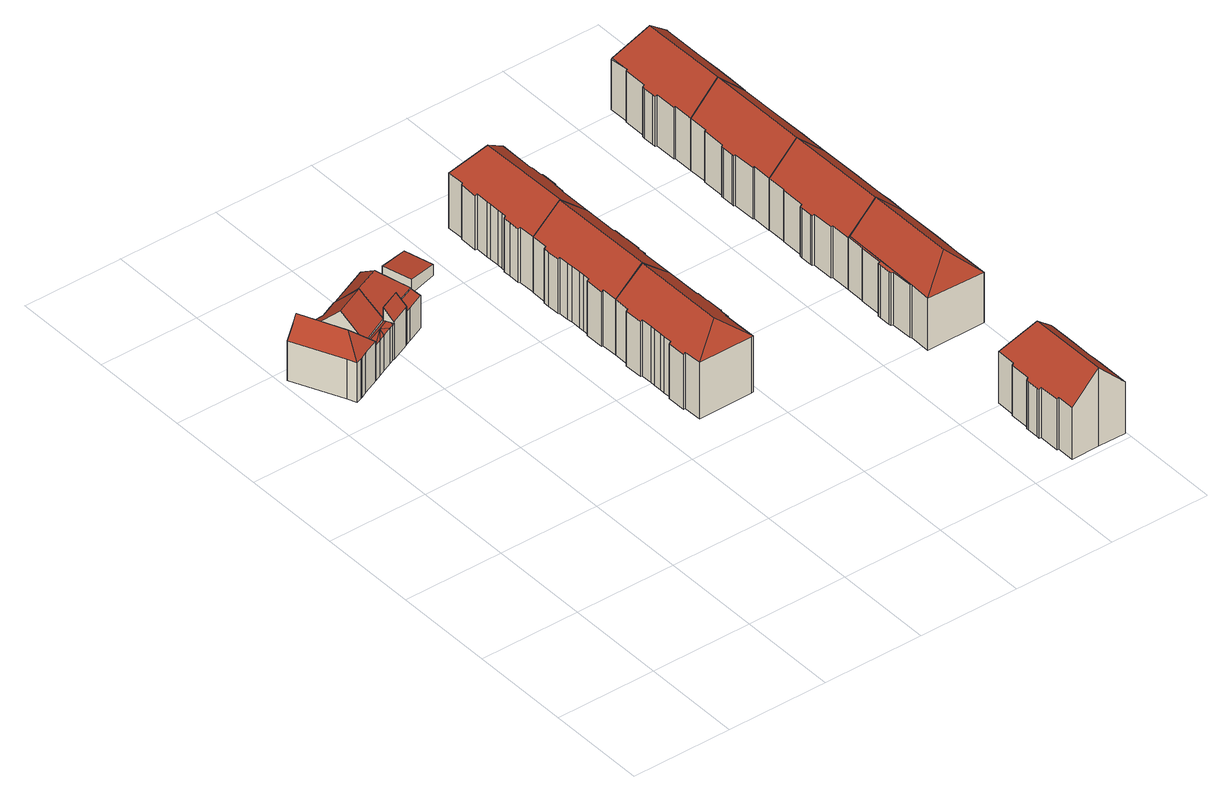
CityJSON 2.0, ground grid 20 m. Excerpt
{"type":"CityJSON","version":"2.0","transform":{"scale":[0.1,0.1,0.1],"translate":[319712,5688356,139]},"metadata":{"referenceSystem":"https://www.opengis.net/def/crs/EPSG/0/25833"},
"CityObjects":{
"building1":{"type":"Building","attributes":{"Dachtyp_tdc":"tdcFreeFormRoof","Gemeindeschluessel":14713000,"Dachneigung":46.53,"QualitaetDacherkennung":36,"Geometrietyp2DReferenz":"3000","function":"31001_9998","roofType":"5000","measuredHeight":11.6},"geometry":[{"type":"MultiSurface","lod":"2","boundaries":[[[0,1,2,3]],[[1,4,5,2]],[[4,6,7,5]],[[6,8,9,7]],[[8,10,11,9]],[[10,12,13,11]],[[12,14,15,13]],[[14,16,17,15]],[[16,18,19,17]],[[18,20,21,19]],[[20,0,3,21]],[[12,10,22,18,16,14]],[[10,8,6,4,23,22]],[[20,18,22,23,1,0]],[[4,1,23]],[[3,2,5,7,9,11,13,15,17,19,21]]],"semantics":{"surfaces":[{"type":"WallSurface"},{"type":"RoofSurface"},{"type":"GroundSurface"}],"values":[0,0,0,0,0,0,0,0,0,0,0,1,1,1,0,2]}}]},
"building2":{"type":"Building","attributes":{"Dachtyp_tdc":"tdcFreeFormRoof","Gemeindeschluessel":14713000,"Dachneigung":43.85,"QualitaetDacherkennung":73,"Geometrietyp2DReferenz":"3000","function":"31001_9998","roofType":"5000","measuredHeight":12.14},"geometry":[{"type":"MultiSurface","lod":"2","boundaries":[[[24,25,26,27]],[[25,28,29,26]],[[28,30,31,29]],[[30,32,33,31]],[[32,34,35,33]],[[34,36,37,35]],[[36,24,27,37]],[[36,34,38,39]],[[38,32,30,28,25,24,39]],[[34,32,38]],[[24,36,39]],[[27,26,29,31,33,35,37]]],"semantics":{"surfaces":[{"type":"WallSurface"},{"type":"RoofSurface"},{"type":"GroundSurface"}],"values":[0,0,0,0,0,0,0,1,1,0,0,2]}}]},
"building3":{"type":"Building","attributes":{"Dachtyp_tdc":"tdcFreeFormRoof","Gemeindeschluessel":14713000,"Dachneigung":40.99,"QualitaetDacherkennung":12,"Geometrietyp2DReferenz":"3000","function":"31001_9998","roofType":"5000","measuredHeight":8.1},"geometry":[{"type":"MultiSurface","lod":"2","boundaries":[[[40,41,42,9]],[[41,43,44,42]],[[43,45,46,44]],[[45,47,48,46]],[[47,49,50,48]],[[49,51,52,50]],[[51,53,11,52]],[[53,40,9,11]],[[54,49,47]],[[54,51,49]],[[54,53,51]],[[53,54,55]],[[56,57,54,47,45]],[[56,45,43]],[[57,56,43,41]],[[55,54,57,41,40]],[[55,40,53]],[[9,42,44,46,48,50,52,11]]],"semantics":{"surfaces":[{"type":"WallSurface"},{"type":"RoofSurface"},{"type":"GroundSurface"}],"values":[0,0,0,0,0,0,0,0,1,1,1,1,1,1,1,1,0,2]}}]},
"building4":{"type":"Building","attributes":{"Gemeindeschluessel":14713000,"Geometrietyp2DReferenz":"3000","function":"31001_9998","roofType":"9999"},"children":["building4-1","building4-2"]},
"building4-1":{"type":"BuildingPart","attributes":{"Dachtyp_tdc":"tdcPolyFlatRoof","Dachneigung":49.45,"QualitaetDacherkennung":40,"Geometrietyp2DReferenz":"3000","roofType":"2100","measuredHeight":10.1},"parents":["building4"],"geometry":[{"type":"MultiSurface","lod":"2","boundaries":[[[58,59,60,61,62]],[[59,63,64,60]],[[63,65,66,64]],[[65,67,68,66]],[[67,69,70,71,68]],[[67,65,63,59,58,69]],[[71,61,60,64,66,68]],[[62,70,69,58]],[[62,61,71,70]]],"semantics":{"surfaces":[{"type":"WallSurface"},{"type":"RoofSurface"},{"type":"GroundSurface"},{"type":"ClosureSurface"}],"values":[0,0,0,0,0,1,2,0,3]}}]},
"building4-2":{"type":"BuildingPart","attributes":{"Dachtyp_tdc":"tdcHipAndGableRoof","Dachneigung":45.3,"QualitaetDacherkennung":73,"Geometrietyp2DReferenz":"3000","roofType":"5000","measuredHeight":12.35},"parents":["building4"],"geometry":[{"type":"MultiSurface","lod":"2","boundaries":[[[70,72,73,71]],[[72,74,75,73]],[[74,76,77,75]],[[76,78,79,77]],[[78,80,81,79]],[[80,82,83,81]],[[82,84,85,83]],[[84,86,87,85]],[[86,88,60,87]],[[88,62,61,60]],[[86,84,82,80,78,89]],[[78,76,74,72,89]],[[72,70,62,88,86,89]],[[71,73,75,77,79,81,83,85,87,60,61]],[[71,61,62,70]]],"semantics":{"surfaces":[{"type":"WallSurface"},{"type":"RoofSurface"},{"type":"GroundSurface"},{"type":"ClosureSurface"}],"values":[0,0,0,0,0,0,0,0,0,0,1,1,1,2,3]}}]},
"building5":{"type":"Building","attributes":{"Dachtyp_tdc":"tdcPolyFlatRoof","Gemeindeschluessel":14713000,"Dachneigung":22.54,"QualitaetDacherkennung":38,"Geometrietyp2DReferenz":"3000","function":"31001_9998","roofType":"2100","measuredHeight":7.55},"geometry":[{"type":"MultiSurface","lod":"2","boundaries":[[[90,91,60,64]],[[91,92,87,60]],[[92,93,94,87]],[[93,95,96,94]],[[95,97,98,96]],[[97,90,64,98]],[[97,95,93,92,91,90]],[[64,60,87,94,96,98]]],"semantics":{"surfaces":[{"type":"WallSurface"},{"type":"RoofSurface"},{"type":"GroundSurface"}],"values":[0,0,0,0,0,0,1,2]}}]},
"building6":{"type":"Building","attributes":{"Dachtyp_tdc":"tdcPolyFlatRoof","Gemeindeschluessel":14713000,"Dachneigung":5.54,"QualitaetDacherkennung":73,"Geometrietyp2DReferenz":"3000","function":"31001_9998","roofType":"2100","measuredHeight":2.89},"geometry":[{"type":"MultiSurface","lod":"2","boundaries":[[[99,100,101,102]],[[100,103,104,101]],[[103,105,106,104]],[[105,99,102,106]],[[105,103,100,99]],[[102,101,104,106]]],"semantics":{"surfaces":[{"type":"WallSurface"},{"type":"RoofSurface"},{"type":"GroundSurface"}],"values":[0,0,0,0,1,2]}}]},
"building7":{"type":"Building","attributes":{"Dachtyp_tdc":"tdcHipAndGableRoof","Gemeindeschluessel":14713000,"Dachneigung":40.22,"QualitaetDacherkennung":91,"Geometrietyp2DReferenz":"3000","function":"31001_9998","roofType":"5000","measuredHeight":16.39},"geometry":[{"type":"MultiSurface","lod":"2","boundaries":[[[107,108,109,110]],[[108,111,112,109]],[[111,113,114,112]],[[113,115,116,114]],[[115,117,118,116]],[[117,119,120,118]],[[119,121,122,120]],[[121,123,124,122]],[[123,125,126,124]],[[125,127,128,126]],[[127,129,130,128]],[[129,131,132,130]],[[131,133,134,132]],[[133,135,136,134]],[[135,137,138,136]],[[137,139,140,138]],[[139,141,142,140]],[[141,143,144,142]],[[143,145,146,144]],[[145,147,148,146]],[[147,149,150,148]],[[149,151,152,150]],[[151,153,154,152]],[[153,155,156,154]],[[155,157,158,156]],[[157,159,160,158]],[[159,161,162,160]],[[161,107,110,162]],[[157,155,153,163]],[[153,151,149,147,145,143,141,139,137,135,133,131,129,163]],[[129,127,125,123,121,119,117,115,113,111,108,107,161,159,157,163]],[[110,109,112,114,116,118,120,122,124,126,128,130,132,134,136,138,140,142,144,146,148,150,152,154,156,158,160,162]]],"semantics":{"surfaces":[{"type":"WallSurface"},{"type":"RoofSurface"},{"type":"GroundSurface"}],"values":[0,0,0,0,0,0,0,0,0,0,0,0,0,0,0,0,0,0,0,0,0,0,0,0,0,0,0,0,1,1,1,2]}}]},
"building8":{"type":"Building","attributes":{"Dachtyp_tdc":"tdcGableRoof","Gemeindeschluessel":14713000,"Dachneigung":40.59,"QualitaetDacherkennung":88,"Geometrietyp2DReferenz":"3000","function":"31001_9998","roofType":"3100","measuredHeight":16.41},"geometry":[{"type":"MultiSurface","lod":"2","boundaries":[[[164,165,166,167]],[[165,168,169,166]],[[168,170,171,169]],[[170,172,173,171]],[[172,174,175,173]],[[174,176,177,175]],[[176,178,179,177]],[[178,180,181,179]],[[180,131,132,181]],[[131,182,130,132]],[[182,127,128,130]],[[127,183,184,128]],[[183,185,186,184]],[[185,187,188,186]],[[187,189,190,188]],[[189,191,192,190]],[[191,193,194,192]],[[193,195,196,194]],[[195,197,198,196]],[[197,199,200,198]],[[199,201,202,200]],[[201,203,204,202]],[[203,205,206,204]],[[205,207,208,206]],[[207,209,210,208]],[[209,211,212,210]],[[211,213,214,212]],[[213,215,216,214]],[[215,164,167,216]],[[211,209,207,205,203,201,199,197,195,193,191,189,187,185,183,127,182]],[[182,131,180,178,176,174,172,170,168,165,164,215,213,211]],[[167,166,169,171,173,175,177,179,181,132,130,128,184,186,188,190,192,194,196,198,200,202,204,206,208,210,212,214,216]]],"semantics":{"surfaces":[{"type":"WallSurface"},{"type":"RoofSurface"},{"type":"GroundSurface"}],"values":[0,0,0,0,0,0,0,0,0,0,0,0,0,0,0,0,0,0,0,0,0,0,0,0,0,0,0,0,0,1,1,2]}}]},
"building9":{"type":"Building","attributes":{"Dachtyp_tdc":"tdcHipAndGableRoof","Gemeindeschluessel":14713000,"Dachneigung":40.74,"QualitaetDacherkennung":92,"Geometrietyp2DReferenz":"3000","function":"31001_9998","roofType":"5000","measuredHeight":16.22},"geometry":[{"type":"MultiSurface","lod":"2","boundaries":[[[217,218,219,220]],[[218,221,222,219]],[[221,223,224,222]],[[223,225,226,224]],[[225,227,228,226]],[[227,229,230,228]],[[229,231,232,230]],[[231,213,233,232]],[[213,234,235,233]],[[234,209,236,235]],[[209,237,238,236]],[[237,239,240,238]],[[239,241,242,240]],[[241,243,244,242]],[[243,245,246,244]],[[245,247,248,246]],[[247,249,250,248]],[[249,251,252,250]],[[251,253,254,252]],[[253,255,256,254]],[[255,257,258,256]],[[257,259,260,258]],[[259,261,262,260]],[[261,263,264,262]],[[263,265,266,264]],[[265,267,268,266]],[[267,269,270,268]],[[269,271,272,270]],[[271,217,220,272]],[[267,265,263,273]],[[263,261,259,257,255,253,251,249,247,245,243,241,239,237,209,234,273]],[[234,213,231,229,227,225,223,221,218,217,271,269,267,273]],[[220,219,222,224,226,228,230,232,233,235,236,238,240,242,244,246,248,250,252,254,256,258,260,262,264,266,268,270,272]]],"semantics":{"surfaces":[{"type":"WallSurface"},{"type":"RoofSurface"},{"type":"GroundSurface"}],"values":[0,0,0,0,0,0,0,0,0,0,0,0,0,0,0,0,0,0,0,0,0,0,0,0,0,0,0,0,0,1,1,1,2]}}]},
"building10":{"type":"Building","attributes":{"Dachtyp_tdc":"tdcHipAndGableRoof","Gemeindeschluessel":14713000,"Dachneigung":44.73,"QualitaetDacherkennung":92,"Geometrietyp2DReferenz":"3000","function":"31001_9998","roofType":"5000","measuredHeight":16.2},"geometry":[{"type":"MultiSurface","lod":"2","boundaries":[[[274,275,276,277]],[[275,278,279,276]],[[278,280,281,279]],[[280,282,283,281]],[[282,284,285,283]],[[284,286,287,285]],[[286,288,289,287]],[[288,290,291,289]],[[290,292,293,291]],[[292,294,295,293]],[[294,296,297,295]],[[296,298,299,297]],[[298,300,301,299]],[[300,302,303,301]],[[302,304,305,303]],[[304,306,307,305]],[[306,308,309,307]],[[308,310,311,309]],[[310,312,313,311]],[[312,314,315,313]],[[314,274,277,315]],[[310,308,316]],[[308,306,304,302,300,298,296,294,292,290,288,286,284,316]],[[284,282,280,278,275,274,314,312,310,316]],[[277,276,279,281,283,285,287,289,291,293,295,297,299,301,303,305,307,309,311,313,315]]],"semantics":{"surfaces":[{"type":"WallSurface"},{"type":"RoofSurface"},{"type":"GroundSurface"}],"values":[0,0,0,0,0,0,0,0,0,0,0,0,0,0,0,0,0,0,0,0,0,1,1,1,2]}}]},
"building11":{"type":"Building","attributes":{"Gemeindeschluessel":14713000,"Geometrietyp2DReferenz":"3000","function":"31001_9998","roofType":"9999"},"children":["building11-1","building11-2"]},
"building11-1":{"type":"BuildingPart","attributes":{"Dachtyp_tdc":"tdcPolyFlatRoof","Dachneigung":0,"QualitaetDacherkennung":75,"Geometrietyp2DReferenz":"3000","roofType":"1000","measuredHeight":10.9},"parents":["building11"],"geometry":[{"type":"MultiSurface","lod":"2","boundaries":[[[317,318,319,320]],[[318,321,322,319]],[[323,324,325,326]],[[323,327,328,324]],[[327,329,330,328]],[[329,331,332,330]],[[331,333,334,332]],[[333,335,336,334]],[[335,337,338,336]],[[337,339,340,338]],[[339,317,320,340]],[[339,337,335,333,331,329,327,323,326,341,321,318,317]],[[320,319,322,325,324,328,330,332,334,336,338,340]],[[325,322,321,341,326]]],"semantics":{"surfaces":[{"type":"WallSurface"},{"type":"RoofSurface"},{"type":"GroundSurface"},{"type":"ClosureSurface"}],"values":[0,0,0,0,0,0,0,0,0,0,0,1,2,3]}}]},
"building11-2":{"type":"BuildingPart","attributes":{"Dachtyp_tdc":"tdcHipAndGableRoof","Dachneigung":44.61,"QualitaetDacherkennung":88,"Geometrietyp2DReferenz":"3000","roofType":"5000","measuredHeight":16.41},"parents":["building11"],"geometry":[{"type":"MultiSurface","lod":"2","boundaries":[[[342,343,344,345]],[[343,346,347,344]],[[346,348,349,347]],[[348,350,351,349]],[[350,352,353,351]],[[352,354,355,353]],[[354,356,357,355]],[[356,358,359,357]],[[358,360,361,359]],[[360,326,325,361]],[[362,342,345,322,321]],[[360,358,363]],[[358,356,354,352,350,348,346,343,342,363]],[[342,362,341,326,360,363]],[[345,344,347,349,351,353,355,357,359,361,325,322]],[[321,341,362]],[[322,325,326,341,321]]],"semantics":{"surfaces":[{"type":"WallSurface"},{"type":"RoofSurface"},{"type":"GroundSurface"},{"type":"ClosureSurface"}],"values":[0,0,0,0,0,0,0,0,0,0,0,1,1,1,2,0,3]}}]},
"building12":{"type":"Building","attributes":{"Dachtyp_tdc":"tdcGableRoof","Gemeindeschluessel":14713000,"Dachneigung":44.23,"QualitaetDacherkennung":88,"Geometrietyp2DReferenz":"3000","function":"31001_9998","roofType":"3100","measuredHeight":16.45},"geometry":[{"type":"MultiSurface","lod":"2","boundaries":[[[364,365,366,367]],[[365,368,369,366]],[[368,370,371,369]],[[370,372,373,371]],[[372,374,375,373]],[[374,376,377,375]],[[376,378,379,377]],[[378,380,381,379]],[[380,382,383,381]],[[382,384,385,383]],[[384,386,387,385]],[[386,388,389,387]],[[388,390,391,389]],[[390,392,393,391]],[[392,394,395,393]],[[394,396,397,395]],[[396,343,344,397]],[[343,398,399,344]],[[398,400,319,399]],[[400,401,402,319]],[[401,364,367,402]],[[398,343,396,394,392,390,388,386,384]],[[384,382,380,378,376,374,372,370,368,365,364,401,400,398]],[[367,366,369,371,373,375,377,379,381,383,385,387,389,391,393,395,397,344,399,319,402]]],"semantics":{"surfaces":[{"type":"WallSurface"},{"type":"RoofSurface"},{"type":"GroundSurface"}],"values":[0,0,0,0,0,0,0,0,0,0,0,0,0,0,0,0,0,0,0,0,0,1,1,2]}}]},
"building13":{"type":"Building","attributes":{"Dachtyp_tdc":"tdcGableRoof","Gemeindeschluessel":14713000,"Dachneigung":45.06,"QualitaetDacherkennung":87,"Geometrietyp2DReferenz":"3000","function":"31001_9998","roofType":"3100","measuredHeight":16.54},"geometry":[{"type":"MultiSurface","lod":"2","boundaries":[[[403,404,405,406]],[[404,407,408,405]],[[407,409,410,408]],[[409,411,412,410]],[[411,413,414,412]],[[413,415,416,414]],[[415,417,418,416]],[[417,419,420,418]],[[419,421,422,420]],[[421,423,424,422]],[[423,425,426,424]],[[425,427,428,426]],[[427,429,430,428]],[[429,431,432,430]],[[431,433,434,432]],[[433,435,436,434]],[[435,386,437,436]],[[386,384,438,437]],[[384,382,439,438]],[[382,440,441,439]],[[440,403,406,441]],[[384,386,435,433,431,429,427,425,423]],[[423,421,419,417,415,413,411,409,407,404,403,440,382,384]],[[406,405,408,410,412,414,416,418,420,422,424,426,428,430,432,434,436,437,438,439,441]]],"semantics":{"surfaces":[{"type":"WallSurface"},{"type":"RoofSurface"},{"type":"GroundSurface"}],"values":[0,0,0,0,0,0,0,0,0,0,0,0,0,0,0,0,0,0,0,0,0,1,1,2]}}]},
"building14":{"type":"Building","attributes":{"Dachtyp_tdc":"tdcFreeFormRoof","Gemeindeschluessel":14713000,"Dachneigung":44.99,"QualitaetDacherkennung":85,"Geometrietyp2DReferenz":"3000","function":"31001_9998","roofType":"5000","measuredHeight":16.57},"geometry":[{"type":"MultiSurface","lod":"2","boundaries":[[[442,443,444,445]],[[443,446,447,444]],[[446,448,449,447]],[[448,450,451,449]],[[450,452,453,451]],[[452,454,455,453]],[[454,456,457,455]],[[456,458,459,457]],[[458,460,461,459]],[[460,462,463,461]],[[462,464,426,463]],[[464,421,422,426]],[[421,465,466,422]],[[465,467,468,466]],[[467,469,470,468]],[[469,471,472,470]],[[471,473,474,472]],[[473,475,476,474]],[[475,442,445,476]],[[477,452,450,478]],[[465,421,423,477,478,448,446,443,442,475,473,471,469,467]],[[464,462,460,458,456,454,452,477,423]],[[450,448,478]],[[421,464,423]],[[445,444,447,449,451,453,455,457,459,461,463,426,422,466,468,470,472,474,476]]],"semantics":{"surfaces":[{"type":"WallSurface"},{"type":"RoofSurface"},{"type":"GroundSurface"}],"values":[0,0,0,0,0,0,0,0,0,0,0,0,0,0,0,0,0,0,0,1,1,1,0,0,2]}}]}
},
"vertices":[
[8,972,90],[26,980,110],[26,980,8],[8,972,8],[47,989,114],[47,989,8],[68,998,90],[68,998,8],[112,897,90],[112,897,8],[120,880,90],[120,880,8],[88,866,90],[88,866,8],[76,860,90],[76,860,8],[73,859,90],[73,859,8],[61,854,90],[61,854,8],[54,871,90],[54,871,8],[77,898,124],[38,985,124],
[68,998,68],[93,1009,68],[93,1009,9],[68,998,9],[100,992,86],[100,992,9],[121,1001,86],[121,1001,9],[135,1008,86],[135,1008,9],[172,925,84],[172,925,9],[112,897,83],[112,897,9],[154,966,130],[94,939,130],
[112,897,81],[172,925,81],[172,925,8],[181,907,81],[181,907,8],[176,905,81],[176,905,8],[168,902,81],[168,902,8],[148,893,81],[148,893,8],[135,887,81],[135,887,8],[120,880,81],[148,903,89],[116,889,89],[175,909,85],[168,912,89],
[213,943,108],[213,942,108],[213,942,7],[213,943,7],[213,943,85],[221,925,86],[221,925,7],[219,924,86],[219,924,7],[181,907,85],[181,907,7],[172,925,108],[172,925,85],[172,925,7],
[154,967,131],[154,967,7],[135,1008,85],[135,1008,7],[138,1009,85],[138,1009,7],[221,1046,84],[221,1046,7],[240,1005,84],[240,1005,7],[248,986,84],[248,986,7],[252,978,84],[252,978,7],[259,962,84],[259,962,7],[213,942,84],[204,988,131],
[221,925,75],[213,942,83],[259,962,83],[261,957,80],[261,957,7],[266,945,75],[266,945,7],[232,930,75],[232,930,7],
[296,1083,37],[354,1099,31],[354,1099,8],[296,1083,8],[369,1041,31],[369,1041,8],[311,1025,37],[311,1025,8],
[472,551,115],[475,551,118],[475,551,2],[472,551,2],[475,567,118],[475,567,2],[475,577,118],[475,577,2],[475,592,118],[475,592,2],[475,602,118],[475,602,2],[475,625,118],[475,625,2],[472,625,115],[472,625,2],[471,662,115],[471,662,2],[475,663,118],[475,663,2],[475,695,118],[475,695,2],[531,695,166],[531,695,2],[589,696,117],[589,696,2],[589,627,117],[589,627,2],[594,627,114],[594,627,2],[594,606,113],[594,606,2],[597,606,111],[597,606,2],[597,601,111],[597,601,2],[597,575,111],[597,575,2],[597,571,112],[597,571,2],[594,570,113],[594,570,2],[594,549,114],[594,549,2],[589,549,118],[589,549,2],[590,478,118],[590,478,2],[587,478,118],[587,478,2],[477,477,119],[477,477,2],[476,513,118],[476,513,2],[472,513,115],[472,513,2],[532,507,166],
[592,843,114],[592,821,114],[592,821,2],[592,843,2],[594,821,111],[594,821,2],[594,815,112],[594,815,2],[595,790,111],[595,790,2],[595,785,111],[595,785,2],[592,785,113],[592,785,2],[592,764,114],[592,764,2],[588,763,117],[588,763,2],[531,695,167],[474,727,118],[474,727,2],[471,727,115],[471,727,2],[471,765,115],[471,765,2],[474,765,118],[474,765,2],[474,778,118],[474,778,2],[474,788,118],[474,788,2],[474,808,118],[474,808,2],[473,818,118],[473,818,2],[473,839,118],[473,839,2],[470,840,115],[470,840,2],[470,864,115],[470,864,2],[470,876,115],[470,876,2],[473,876,118],[473,876,2],[473,909,118],[473,909,2],[529,910,167],[529,910,2],[587,910,117],[587,910,2],[587,843,117],[587,843,2],
[590,1036,113],[594,1036,111],[594,1036,4],[590,1036,4],[594,1032,111],[594,1032,4],[594,1005,111],[594,1005,4],[594,1002,111],[594,1002,4],[591,1001,113],[591,1001,4],[590,979,114],[590,979,4],[587,978,117],[587,978,4],[587,910,4],[530,910,167],[530,910,4],[473,909,4],[472,942,118],[472,942,4],[469,943,115],[469,943,4],[469,965,115],[469,965,4],[469,980,115],[469,980,4],[472,981,118],[472,981,4],[472,989,118],[472,989,4],[472,1000,118],[472,1000,4],[472,1019,118],[472,1019,4],[472,1028,118],[472,1028,4],[472,1055,118],[472,1055,4],[468,1055,115],[468,1055,4],[469,1092,116],[469,1092,4],[471,1093,118],[471,1093,4],[471,1128,118],[471,1128,4],[579,1129,118],[579,1129,4],[585,1129,118],[585,1129,4],[585,1059,117],[585,1059,4],[590,1058,113],[590,1058,4],[528,1097,167],
[988,116,120],[988,96,120],[988,96,13],[988,116,13],[988,88,120],[988,88,13],[989,66,120],[989,66,13],[989,2,120],[989,2,13],[934,2,175],[934,2,13],[878,2,120],[878,2,13],[878,37,120],[878,37,13],[875,37,117],[875,37,13],[875,79,117],[875,79,13],[871,79,113],[871,79,13],[871,85,113],[871,85,13],[871,107,113],[871,107,13],[871,112,113],[871,112,13],[874,113,117],[874,113,13],[874,154,117],[874,154,13],[877,155,120],[877,155,13],[877,194,120],[877,194,13],[988,195,120],[988,195,13],[988,191,120],[988,191,13],[988,136,120],[988,136,13],[933,163,175],
[875,549,119],[875,586,119],[875,586,10],[875,549,10],[879,586,119],[879,586,10],[875,423,119],[875,423,10],[877,422,10],[877,422,119],[874,467,119],[874,467,10],[871,468,119],[871,468,10],[870,472,119],[870,472,10],[870,494,119],[870,494,10],[870,501,119],[870,501,10],[874,502,119],[874,502,10],[874,548,119],[874,548,10],[877,484,119],
[933,587,174],[992,587,116],[992,587,10],[933,587,10],[993,504,116],[993,504,10],[993,486,116],[993,486,10],[993,449,115],[993,449,10],[993,441,115],[993,441,10],[993,417,115],[993,417,10],[994,384,114],[994,384,10],[994,379,114],[994,379,10],[876,379,118],[876,379,10],[879,586,120],[933,408,174],
[873,628,115],[872,672,115],[872,672,10],[873,628,10],[869,673,112],[869,673,10],[869,677,112],[869,677,10],[869,699,112],[869,699,10],[869,705,112],[869,705,10],[872,705,116],[872,705,10],[872,752,116],[872,752,10],[873,753,117],[873,753,10],[873,791,117],[873,791,10],[930,791,174],[930,791,10],[990,792,116],[990,792,10],[991,710,116],[991,710,10],[991,691,116],[991,691,10],[991,656,116],[991,656,10],[991,647,116],[991,647,10],[992,623,117],[992,623,10],[932,586,174],[932,586,10],[875,586,117],[875,627,117],[875,627,10],
[871,831,115],[870,877,114],[870,877,9],[871,831,9],[868,878,112],[868,878,9],[868,882,112],[868,882,9],[868,905,112],[868,905,9],[868,910,112],[868,910,9],[870,911,114],[870,911,9],[870,957,115],[870,957,9],[872,957,116],[872,957,9],[872,996,116],[872,996,9],[929,997,174],[929,997,9],[988,998,116],[988,998,9],[989,914,116],[989,914,9],[989,895,116],[989,895,9],[990,860,116],[990,860,9],[990,852,116],[990,852,9],[990,827,116],[990,827,9],[990,792,9],[930,791,9],[873,791,9],[873,831,117],[873,831,9],
[866,1115,112],[869,1115,115],[869,1115,9],[866,1115,9],[869,1162,115],[869,1162,9],[871,1162,117],[871,1162,9],[871,1204,112],[871,1204,9],[987,1204,117],[987,1204,9],[987,1200,117],[987,1200,9],[987,1119,117],[987,1119,9],[988,1067,117],[988,1067,9],[988,1060,117],[988,1060,9],[988,1032,117],[988,1032,9],[988,998,117],[871,1036,117],[871,1036,9],[869,1036,115],[869,1036,9],[869,1081,115],[869,1081,9],[866,1082,112],[866,1082,9],[866,1088,112],[866,1088,9],[866,1109,112],[866,1109,9],[928,1174,174],[871,1201,117]
]}
